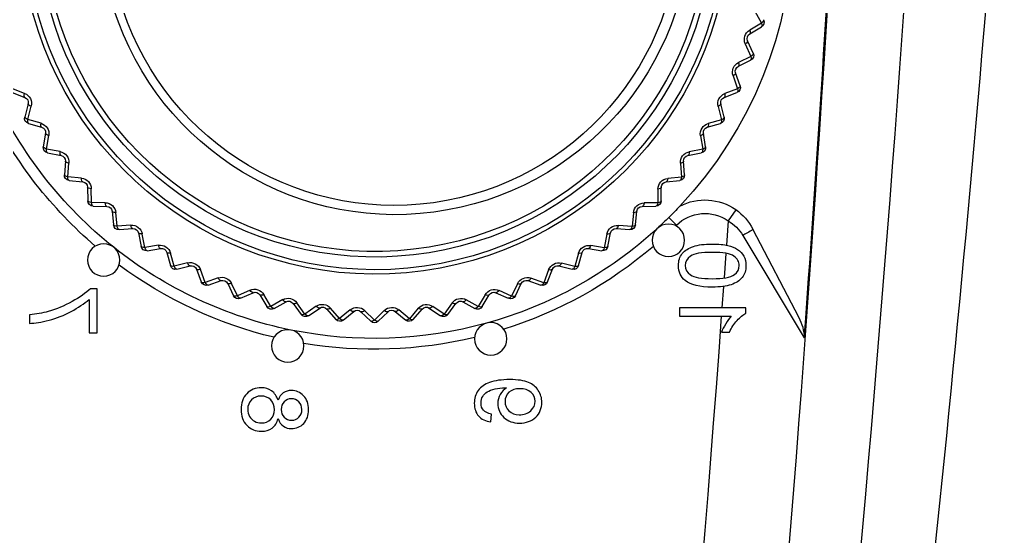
# Model space of a CAD drawing. Header units: millimetres. Extents: x -16130 to 36813, y -8099 to 27484.
# Drawn here: x 31197.73 to 31234.13, y 17653.42 to 17672.52 of the extents above; entities that cross this region are included whole.
import ezdxf

# ---------------------------------------------------------------- set-up
doc = ezdxf.new("R2010")
doc.units = ezdxf.units.MM
doc.header["$LTSCALE"] = 6

# ---------------------------------------------------------------- blocks, each defined once
blk = doc.blocks.new('140.096a')
at = {"color": 0}
for p, q in [((-76.02, 161.058), (-79.806, 163.333)), ((-79.069, 163.139), (-75.784, 161.429)), ((-68.567, 161.314), (-68.31, 161.748)), ((-68.165, 161.747), (-68.424, 161.312)), ((-67.723, 161.499), (-68.165, 161.747)), ((-69.761, 160.892), (-69.543, 161.346)), ((-69.399, 161.358), (-69.619, 160.902)), ((-68.937, 161.15), (-69.399, 161.358)), ((-69.28, 161.442), (-68.821, 161.234)), ((-78.895, 161.175), (-78.701, 161.175)), ((-78.701, 161.175), (-78.701, 158.716)), ((-70.483, 160.957), (-70.008, 160.79)), ((-79.6, 160.269), (-79.6, 160.56)), ((-79.002, 158.716), (-79.002, 160.632)), ((-75.066, 160.798), (-75.476, 160.512)), ((-70.914, 160.367), (-70.736, 160.839)), ((-70.594, 160.863), (-70.773, 160.39)), ((-70.115, 160.696), (-70.594, 160.863)), ((-77.903, 160.341), (-78.701, 160.283)), ((-76.681, 160.428), (-77.593, 160.363)), ((-75.476, 160.512), (-76.379, 160.449)), ((-72.017, 159.744), (-71.881, 160.229)), ((-71.741, 160.266), (-71.878, 159.779)), ((-71.25, 160.141), (-71.741, 160.266)), ((-71.639, 160.369), (-71.151, 160.244)), ((-73.061, 159.027), (-72.968, 159.522)), ((-72.832, 159.572), (-72.926, 159.074)), ((-72.332, 159.49), (-72.832, 159.572)), ((-72.739, 159.682), (-72.242, 159.601)), ((-78.701, 158.716), (-79.002, 158.716)), ((-74.039, 158.222), (-73.989, 158.723)), ((-73.858, 158.785), (-73.909, 158.28)), ((-73.353, 158.747), (-73.858, 158.785)), ((-73.775, 158.903), (-73.273, 158.865)), ((-75.355, 158.319), (-75.64, 158.601)), ((-74.739, 158.036), (-74.236, 158.041)), ((-74.943, 157.334), (-74.937, 157.838)), ((-74.812, 157.911), (-74.818, 157.404)), ((-74.305, 157.917), (-74.812, 157.911)), ((-75.181, 157.007), (-75.686, 156.957)), ((-75.686, 156.957), (-75.648, 156.451)), ((-75.624, 157.088), (-75.123, 157.138)), ((-75.766, 156.371), (-75.804, 156.874)), ((-76.502, 155.341), (-76.584, 155.838)), ((-75.975, 156.025), (-76.474, 155.931)), ((-76.474, 155.931), (-76.391, 155.43)), ((-76.423, 156.067), (-75.928, 156.16)), ((-77.13, 154.979), (-76.645, 155.116)), ((-77.145, 154.249), (-77.27, 154.737)), ((-76.68, 154.977), (-77.169, 154.84)), ((-77.169, 154.84), (-77.043, 154.349)), ((-77.74, 153.835), (-77.269, 154.013)), ((-77.291, 153.872), (-77.766, 153.693)), ((-77.766, 153.693), (-77.598, 153.214)), ((-77.691, 153.106), (-77.858, 153.582)), ((-77.803, 152.717), (-78.261, 152.498)), ((-78.247, 152.642), (-77.793, 152.86)), ((-78.136, 151.92), (-78.343, 152.379)), ((-78.261, 152.498), (-78.051, 152.035)), ((-82.914, 151.729), (-82.626, 151.754)), ((-78.213, 151.522), (-78.65, 151.264)), ((-78.649, 151.409), (-78.216, 151.666)), ((-78.475, 150.7), (-78.721, 151.139)), ((-78.65, 151.264), (-78.4, 150.821)), ((-78.942, 150.145), (-78.532, 150.439)), ((-78.516, 150.297), (-78.929, 150.001)), ((-78.929, 150.001), (-78.642, 149.582)), ((-78.706, 149.454), (-78.99, 149.87)), ((-79.123, 148.861), (-78.741, 149.19)), ((-78.711, 149.049), (-79.097, 148.719)), ((-78.828, 148.193), (-79.147, 148.583)), ((-79.097, 148.719), (-78.774, 148.326)), ((-79.192, 147.567), (-78.84, 147.927)), ((-78.797, 147.789), (-79.152, 147.427)), ((-79.152, 147.427), (-78.796, 147.063)), ((-78.84, 146.927), (-79.192, 147.287)), ((-79.147, 146.271), (-78.828, 146.66)), ((-78.772, 146.526), (-79.095, 146.135)), ((-78.741, 145.664), (-79.123, 145.992)), ((-79.095, 146.135), (-78.709, 145.804)), ((-78.99, 144.983), (-78.706, 145.399)), ((-78.638, 145.271), (-78.925, 144.853)), ((-78.532, 144.414), (-78.942, 144.708)), ((-78.925, 144.853), (-78.511, 144.557)), ((-78.721, 143.715), (-78.475, 144.154)), ((-78.394, 144.032), (-78.644, 143.591)), ((-78.216, 143.188), (-78.649, 143.445)), ((-78.644, 143.591), (-78.206, 143.332)), ((-78.343, 142.474), (-78.136, 142.933)), ((-78.044, 142.82), (-78.254, 142.358)), ((-78.254, 142.358), (-77.795, 142.138)), ((-77.793, 141.994), (-78.247, 142.212)), ((-77.858, 141.272), (-77.691, 141.747)), ((-77.589, 141.642), (-77.758, 141.164)), ((-77.758, 141.164), (-77.282, 140.985)), ((-77.269, 140.841), (-77.74, 141.018)), ((-77.27, 140.116), (-77.145, 140.604)), ((-77.034, 140.509), (-77.16, 140.018)), ((-77.16, 140.018), (-76.671, 139.881)), ((-76.645, 139.738), (-77.13, 139.874)), ((-76.584, 139.016), (-76.502, 139.513)), ((-76.382, 139.429), (-76.465, 138.928)), ((-76.465, 138.928), (-75.966, 138.835)), ((-75.928, 138.694), (-76.423, 138.787)), ((-75.804, 137.98), (-75.766, 138.482)), ((-75.639, 138.409), (-75.677, 137.904)), ((-75.677, 137.904), (-75.172, 137.854)), ((-75.123, 137.716), (-75.624, 137.766)), ((-74.937, 137.016), (-74.943, 137.519)), ((-74.809, 137.458), (-74.804, 136.951)), ((-79.625, 137.16), (-77.988, 137.16)), ((-79.625, 136.862), (-79.625, 137.16)), ((-77.988, 137.16), (-77.988, 136.918)), ((-74.804, 136.951), (-74.296, 136.946)), ((-78.385, 136.862), (-79.625, 136.862)), ((-74.236, 136.812), (-74.739, 136.818)), ((-73.989, 136.131), (-74.039, 136.632)), ((-73.9, 136.583), (-73.85, 136.078)), ((-73.85, 136.078), (-73.344, 136.117)), ((-73.273, 135.989), (-73.775, 135.951)), ((-72.968, 135.331), (-73.061, 135.826)), ((-72.918, 135.79), (-72.825, 135.292)), ((-72.825, 135.292), (-72.324, 135.375)), ((-72.242, 135.253), (-72.739, 135.171)), ((-71.881, 134.625), (-72.017, 135.11)), ((-71.871, 135.086), (-71.735, 134.598)), ((-71.735, 134.598), (-71.243, 134.724)), ((-78.952, 134.66), (-79.272, 134.66)), ((-71.151, 134.609), (-71.639, 134.485)), ((-70.736, 134.015), (-70.914, 134.486)), ((-70.767, 134.476), (-70.588, 134.002))]:
    blk.add_line(p, q, dxfattribs=at)
for centre in [(-76.198, 158.304), (-79.843, 151.729), (-80.105, 144.217), (-76.928, 137.404)]:
    blk.add_circle(centre, 0.6, dxfattribs=at)
for centre, radius, start, end in [((7.482, -893.306), 1062.981, 90.89395, 99.283434), ((-64.328, 147.427), 15.5, 49.7938, 133.1726), ((-68.138, 161.646), 0.2, 60.665, 149.335), ((-76.707, 159.655), 2, 34.851, 62.5), ((-69.363, 161.259), 0.2, 65.665, 154.335), ((-68.771, 161.518), 0.404, 245.7808, 329.2102), ((-68.739, 161.416), 0.2, 245.665, 329.335), ((-76.869, 159.669), 1.628, 31.1839, 58.5467), ((-70.549, 160.768), 0.2, 70.665, 159.335), ((-69.982, 161.077), 0.404, 250.7672, 334.2229), ((-64.322, 147.442), 13.128, 90.0429, 259.7499), ((-76.707, 159.655), 2, 332.4884, 34.851), ((-69.942, 160.979), 0.2, 250.665, 334.335), ((-64.322, 147.449), 12.964, 90.0451, 259.2353), ((-76.707, 159.655), 1.5, 315.3515, 34.851), ((-71.688, 160.175), 0.2, 75.665, 164.335), ((-71.151, 160.533), 0.404, 255.7453, 339.2444), ((-71.101, 160.438), 0.2, 255.665, 339.335), ((-64.309, 147.463), 12.509, 90.0888, 257.0271), ((-64.31, 147.465), 12.304, 90.086, 256.7477), ((-72.771, 159.485), 0.2, 80.665, 169.335), ((-72.267, 159.888), 0.403, 260.7224, 344.2671), ((-72.21, 159.798), 0.2, 260.665, 344.335), ((-64.319, 148.195), 10.932, 90.0469, 254.8925), ((-64.328, 147.427), 15.5, 133.1726, 135.3515), ((-64.344, 148.151), 10.566, 89.9152, 254.2413), ((-73.79, 158.703), 0.2, 85.665, 174.335), ((-73.322, 159.149), 0.403, 265.7002, 349.2903), ((-73.258, 159.064), 0.2, 265.665, 349.335), ((-64.328, 147.427), 15.9, 135.3515, 135.4741), ((-64.328, 147.427), 15.5, 135.3515, 137.5), ((-74.737, 157.836), 0.2, 90.665, 179.335), ((-74.31, 158.32), 0.403, 270.6797, 354.3137), ((-74.238, 158.241), 0.2, 270.665, 354.335), ((-64.328, 147.427), 15.9, 139.5259, 162.4741), ((-64.328, 147.427), 15.5, 137.5, 164.5), ((-75.221, 157.408), 0.403, 275.6571, 359.3411), ((-75.143, 157.337), 0.2, 275.665, 359.335), ((-75.605, 156.889), 0.2, 95.665, 184.335), ((-76.049, 156.421), 0.403, 280.6338, 4.3703), ((-75.965, 156.356), 0.2, 280.665, 4.335), ((-76.386, 155.87), 0.2, 100.665, 189.335), ((-76.788, 155.365), 0.402, 285.6147, 9.3971), ((-76.699, 155.308), 0.2, 285.665, 9.335), ((-77.076, 154.787), 0.2, 105.665, 194.335), ((-77.433, 154.248), 0.402, 290.6007, 14.4207), ((-77.339, 154.2), 0.2, 290.665, 14.335), ((-77.669, 153.648), 0.2, 110.665, 199.335), ((-77.977, 153.08), 0.402, 295.5918, 19.4414), ((-77.88, 153.04), 0.2, 295.665, 19.335), ((-78.161, 152.461), 0.2, 115.665, 204.335), ((-78.318, 151.838), 0.2, 300.665, 24.335), ((-78.417, 151.869), 0.402, 300.5822, 24.4646), ((-64.328, 147.427), 15.5, 164.5, 191.5), ((-64.328, 147.427), 15.9, 166.5259, 189.4741), ((-78.547, 151.237), 0.2, 120.665, 209.335), ((-78.75, 150.623), 0.402, 305.5795, 29.4827), ((-78.649, 150.602), 0.2, 305.665, 29.335), ((-78.825, 149.983), 0.2, 125.665, 214.335), ((-78.871, 149.341), 0.2, 310.665, 34.335), ((-78.973, 149.354), 0.402, 310.5844, 34.4949), ((-78.993, 148.71), 0.2, 130.665, 219.335), ((-78.983, 148.067), 0.2, 315.665, 39.335), ((-79.084, 148.07), 0.402, 315.5969, 39.5011), ((-79.049, 147.427), 0.2, 135.665, 224.335), ((-79.083, 146.782), 0.402, 320.6015, 44.5075), ((-78.983, 146.787), 0.2, 320.665, 44.335), ((-78.993, 146.144), 0.2, 140.665, 229.335), ((-78.871, 145.512), 0.2, 325.665, 49.335), ((-78.97, 145.498), 0.402, 325.6089, 49.5009), ((-78.825, 144.871), 0.2, 145.665, 234.335), ((-78.745, 144.23), 0.402, 330.6167, 54.491), ((-64.328, 147.427), 15.5, 191.5, 218.5), ((-78.649, 144.252), 0.2, 330.665, 54.335), ((-64.328, 147.427), 15.9, 193.5259, 216.4741), ((-78.547, 143.617), 0.2, 150.665, 239.335), ((-78.318, 143.016), 0.2, 335.665, 59.335), ((-78.41, 142.986), 0.402, 335.6226, 59.4811), ((-78.161, 142.392), 0.2, 155.665, 244.335), ((-77.969, 141.776), 0.402, 340.6289, 64.4687), ((-77.88, 141.813), 0.2, 340.665, 64.335), ((-77.669, 141.206), 0.2, 160.665, 249.335), ((-77.423, 140.609), 0.402, 345.6316, 69.4585), ((-77.339, 140.654), 0.2, 345.665, 69.335), ((-77.076, 140.067), 0.2, 165.665, 254.335), ((-76.779, 139.494), 0.402, 350.6346, 74.4469), ((-76.699, 139.545), 0.2, 350.665, 74.335), ((-76.386, 138.983), 0.2, 170.665, 259.335), ((-76.039, 138.44), 0.402, 355.634, 79.4378), ((-75.965, 138.497), 0.2, 355.665, 79.335), ((-75.605, 137.965), 0.2, 175.665, 264.335), ((-64.328, 147.427), 15.5, 218.5, 245.5), ((-75.211, 137.454), 0.402, 0.6331, 84.429), ((-75.143, 137.517), 0.2, 0.665, 84.335), ((-64.328, 147.427), 15.9, 220.5259, 243.4741), ((-74.737, 137.018), 0.2, 180.665, 269.335), ((-74.3, 136.544), 0.402, 5.63, 89.4218), ((-74.238, 136.612), 0.2, 5.665, 89.335), ((-73.79, 136.15), 0.2, 185.665, 274.335), ((-73.313, 135.716), 0.402, 10.6258, 94.4164), ((-73.258, 135.789), 0.2, 10.665, 94.335), ((-72.771, 135.369), 0.2, 190.665, 279.335), ((-72.259, 134.978), 0.402, 15.6212, 99.4115), ((-72.21, 135.056), 0.2, 15.665, 99.335), ((-71.143, 134.335), 0.402, 20.6148, 104.4094), ((-71.688, 134.679), 0.2, 195.665, 284.335), ((-71.101, 134.416), 0.2, 20.665, 104.335)]:
    blk.add_arc(centre, radius, start, end, dxfattribs=at)
for centre, major_axis, ratio, start_param, end_param in [((-68.138, 161.646), (-0.172, 0.102), 0.395308, 5.096385, 6.283185), ((-68.138, 161.646), (0.098, 0.174), 0.394854, 0, 1.186275), ((-76.014, 160.985), (0.231, 0.444), 0.076639, 0, 1.446333), ((-69.363, 161.259), (-0.18, 0.087), 0.39628, 5.097164, 6.283185), ((-69.363, 161.259), (0.082, 0.182), 0.395751, 0, 1.185408), ((-68.395, 161.212), (-0.172, 0.102), 0.381096, 5.100666, 6.283185), ((-70.549, 160.768), (0.066, 0.189), 0.397055, 0, 1.184623), ((-69.581, 160.805), (-0.18, 0.087), 0.381486, 5.101024, 6.283185), ((-68.904, 161.052), (0.082, 0.182), 0.38029, 0, 1.181325), ((-70.549, 160.768), (-0.187, 0.071), 0.39723, 5.098359, 6.283185), ((-70.074, 160.601), (0.066, 0.189), 0.380829, 0, 1.181087), ((-71.688, 160.175), (-0.193, 0.054), 0.398532, 5.099445, 6.283185), ((-71.688, 160.175), (0.05, 0.194), 0.398301, 0, 1.183472), ((-71.2, 160.05), (0.05, 0.194), 0.381293, 0, 1.180697), ((-70.727, 160.297), (-0.187, 0.071), 0.381784, 5.101568, 6.283185), ((-72.771, 159.485), (-0.197, 0.037), 0.400042, 5.100464, 6.283185), ((-72.771, 159.485), (0.032, 0.197), 0.399512, 0, 1.182105), ((-72.274, 159.403), (0.032, 0.197), 0.381593, 0, 1.180116), ((-71.824, 159.69), (-0.193, 0.054), 0.382342, 5.101873, 6.283185), ((-72.865, 158.99), (-0.197, 0.037), 0.382932, 5.1021, 6.283185), ((-73.79, 158.703), (-0.199, 0.02), 0.401484, 5.101559, 6.283185), ((-73.79, 158.703), (0.015, 0.199), 0.400789, 0, 1.180817), ((-73.288, 158.665), (0.015, 0.199), 0.381882, 0, 1.179616), ((-74.737, 157.836), (-0.002, 0.2), 0.402214, 0, 1.17991), ((-74.233, 157.841), (-0.002, 0.2), 0.382301, 0, 1.179478), ((-73.84, 158.202), (-0.199, 0.02), 0.383285, 5.10242, 6.283185), ((-74.737, 157.836), (-0.2, 0.002), 0.402575, 5.102854, 6.283185), ((-74.743, 157.332), (-0.2, 0.002), 0.383186, 5.102933, 6.283185), ((-75.605, 156.889), (-0.199, -0.015), 0.403473, 5.103959, 6.283185), ((-75.605, 156.889), (-0.02, 0.199), 0.403424, 0, 1.17917), ((-75.103, 156.939), (-0.02, 0.199), 0.382728, 0, 1.1797), ((-75.567, 156.387), (-0.199, -0.015), 0.383011, 5.103103, 6.283185), ((-76.386, 155.87), (-0.197, -0.032), 0.404257, 5.104538, 6.283185), ((-76.386, 155.87), (-0.037, 0.197), 0.404105, 0, 1.17847), ((-75.891, 155.963), (-0.037, 0.197), 0.382684, 0, 1.179907), ((-76.591, 154.923), (-0.054, 0.193), 0.382263, 0, 1.180372), ((-76.305, 155.373), (-0.197, -0.032), 0.382671, 5.102854, 6.283185), ((-77.076, 154.787), (-0.194, -0.05), 0.404608, 5.10471, 6.283185), ((-77.076, 154.787), (-0.054, 0.193), 0.404324, 0, 1.178143), ((-76.952, 154.299), (-0.194, -0.05), 0.381876, 5.102334, 6.283185), ((-77.198, 153.826), (-0.071, 0.187), 0.381582, 0, 1.181393), ((-77.669, 153.648), (-0.189, -0.066), 0.404225, 5.104587, 6.283185), ((-77.669, 153.648), (-0.071, 0.187), 0.404148, 0, 1.178509), ((-77.503, 153.173), (-0.189, -0.066), 0.380357, 5.101677, 6.283185), ((-78.161, 152.461), (-0.087, 0.18), 0.403521, 0, 1.179722), ((-77.707, 152.68), (-0.087, 0.18), 0.380726, 0, 1.183204), ((-78.161, 152.461), (-0.182, -0.082), 0.402946, 5.104135, 6.283185), ((-77.953, 152.002), (-0.182, -0.082), 0.378162, 5.100693, 6.283185), ((-78.114, 151.494), (-0.102, 0.172), 0.379203, 0, 1.185418), ((-78.547, 151.237), (-0.174, -0.098), 0.4011, 5.102731, 6.283185), ((-78.547, 151.237), (-0.102, 0.172), 0.401883, 0, 1.181367), ((-78.3, 150.798), (-0.174, -0.098), 0.375576, 5.098883, 6.283185), ((-78.416, 150.277), (-0.117, 0.162), 0.37686, 0, 1.18808), ((-78.825, 149.983), (-0.165, -0.113), 0.398449, 5.100384, 6.283185), ((-78.825, 149.983), (-0.117, 0.162), 0.399211, 0, 1.183686), ((-78.541, 149.567), (-0.165, -0.113), 0.372311, 5.096367, 6.283185), ((-78.61, 149.038), (-0.13, 0.152), 0.373822, 0, 1.191487), ((-78.993, 148.71), (-0.155, -0.127), 0.394709, 5.097236, 6.283185), ((-78.993, 148.71), (-0.13, 0.152), 0.395607, 0, 1.186989), ((-78.673, 148.32), (-0.155, -0.127), 0.368114, 5.093287, 6.283185), ((-78.697, 147.787), (-0.143, 0.14), 0.370212, 0, 1.195878), ((-79.049, 147.427), (-0.143, 0.14), 0.391172, 0, 1.191511), ((-79.049, 147.427), (-0.143, -0.14), 0.389667, 5.093409, 6.283185), ((-78.697, 147.066), (-0.143, -0.14), 0.363029, 5.089578, 6.283185), ((-78.673, 146.533), (-0.155, 0.127), 0.365728, 0, 1.200604), ((-78.993, 146.144), (-0.155, 0.127), 0.385841, 0, 1.196289), ((-78.993, 146.144), (-0.13, -0.152), 0.384269, 5.0887, 6.283185), ((-78.61, 145.816), (-0.13, -0.152), 0.358196, 5.085071, 6.283185), ((-78.541, 145.287), (-0.165, 0.113), 0.360866, 0, 1.205077), ((-78.825, 144.871), (-0.165, 0.113), 0.380389, 0, 1.201089), ((-78.825, 144.871), (-0.117, -0.162), 0.378851, 5.083852, 6.283185), ((-78.416, 144.577), (-0.117, -0.162), 0.353404, 5.080553, 6.283185), ((-78.3, 144.056), (-0.174, 0.098), 0.35611, 0, 1.209517), ((-78.547, 143.617), (-0.174, 0.098), 0.375071, 0, 1.205853), ((-78.547, 143.617), (-0.102, -0.172), 0.373504, 5.079114, 6.283185), ((-78.114, 143.36), (-0.102, -0.172), 0.348842, 5.076072, 6.283185), ((-77.953, 142.851), (-0.182, 0.082), 0.351393, 0, 1.213655), ((-78.161, 142.392), (-0.182, 0.082), 0.36988, 0, 1.210339), ((-78.161, 142.392), (-0.087, -0.18), 0.368462, 5.074451, 6.283185), ((-77.707, 142.174), (-0.087, -0.18), 0.34455, 5.071726, 6.283185), ((-77.503, 141.681), (-0.189, 0.066), 0.346968, 0, 1.217608), ((-77.669, 141.206), (-0.189, 0.066), 0.365088, 0, 1.214625), ((-77.669, 141.206), (-0.071, -0.187), 0.363679, 5.070147, 6.283185), ((-77.198, 141.028), (-0.071, -0.187), 0.340564, 5.067665, 6.283185), ((-76.952, 140.555), (-0.194, 0.05), 0.342778, 0, 1.221153), ((-77.076, 140.067), (-0.194, 0.05), 0.360603, 0, 1.218445), ((-77.076, 140.067), (-0.054, -0.193), 0.359405, 5.066085, 6.283185), ((-76.591, 139.931), (-0.054, -0.193), 0.337017, 5.063833, 6.283185), ((-76.305, 139.481), (-0.197, 0.032), 0.33897, 0, 1.22438), ((-76.386, 138.983), (-0.197, 0.032), 0.356652, 0, 1.221948), ((-76.386, 138.983), (-0.037, -0.197), 0.355513, 5.062512, 6.283185), ((-75.891, 138.89), (-0.037, -0.197), 0.333809, 5.060438, 6.283185), ((-75.567, 138.467), (-0.199, 0.015), 0.335557, 0, 1.227192), ((-75.605, 137.965), (-0.199, 0.015), 0.353133, 0, 1.224915), ((-75.605, 137.965), (-0.02, -0.199), 0.352206, 5.059304, 6.283185), ((-75.103, 137.915), (-0.02, -0.199), 0.331118, 5.05734, 6.283185), ((-74.743, 137.522), (-0.2, -0.002), 0.332533, 0, 1.229581), ((-74.737, 137.018), (-0.2, -0.002), 0.350163, 0, 1.227479), ((-74.737, 137.018), (-0.002, -0.2), 0.349362, 5.056598, 6.283185), ((-74.233, 137.012), (-0.002, -0.2), 0.328774, 5.054733, 6.283185), ((-73.84, 136.652), (-0.199, -0.02), 0.330006, 0, 1.231615), ((-73.79, 136.15), (-0.199, -0.02), 0.347704, 0, 1.229553), ((-73.79, 136.15), (0.015, -0.199), 0.347059, 5.054349, 6.283185), ((-73.288, 136.188), (0.015, -0.199), 0.326936, 5.05247, 6.283185), ((-72.865, 135.864), (-0.197, -0.037), 0.327835, 0, 1.233181), ((-72.771, 135.369), (-0.197, -0.037), 0.345718, 0, 1.231168), ((-72.771, 135.369), (0.032, -0.197), 0.345262, 5.052524, 6.283185), ((-72.274, 135.45), (0.032, -0.197), 0.325443, 5.050659, 6.283185), ((-71.824, 135.164), (-0.193, -0.054), 0.326169, 0, 1.234464), ((-71.2, 134.803), (0.05, -0.194), 0.324355, 5.049225, 6.283185), ((-71.688, 134.679), (-0.193, -0.054), 0.344265, 0, 1.232419), ((-71.688, 134.679), (0.05, -0.194), 0.343879, 5.051195, 6.283185), ((-70.727, 134.557), (-0.187, -0.071), 0.324818, 0, 1.235318)]:
    blk.add_ellipse(centre, major_axis=major_axis, ratio=ratio, start_param=start_param, end_param=end_param, dxfattribs=at)
for points, knots in [([(-59.45, 170.698), (-68.279, 170.028), (-77.1, 169.241), (-94.728, 167.436), (-103.532, 166.417), (-129.886, 163.016), (-147.387, 160.288), (-164.822, 157.098)], [0, 0, 0, 0, 0.25, 0.25, 0.5, 0.5, 1, 1, 1, 1]), ([(-79.806, 163.333), (-68.04, 164.197), (-56.261, 164.853), (-32.683, 165.749), (-20.89, 165.989), (-9.093, 166.021)], [0, 0, 0, 0, 0.5, 0.5, 1, 1, 1, 1]), ([(-79.806, 163.333), (-79.677, 163.343), (-79.549, 163.321), (-79.302, 163.249), (-79.184, 163.199), (-79.069, 163.139)], [0, 0, 0, 0, 0.5, 0.5, 1, 1, 1, 1]), ([(-79.6, 160.56), (-79.433, 160.638), (-79.287, 160.734), (-79.036, 160.959), (-78.947, 161.068), (-78.895, 161.175)], [0, 0, 0, 0, 0.5, 0.5, 1, 1, 1, 1]), ([(-77.93, 159.924), (-77.93, 160.213), (-77.899, 160.446), (-77.84, 160.623), (-77.781, 160.801), (-77.692, 160.936), (-77.575, 161.032), (-77.458, 161.127), (-77.311, 161.174), (-77.132, 161.175), (-77.002, 161.176), (-76.886, 161.147), (-76.787, 161.095), (-76.687, 161.043), (-76.606, 160.965), (-76.541, 160.866), (-76.477, 160.767), (-76.427, 160.645), (-76.391, 160.503), (-76.355, 160.359), (-76.336, 160.166), (-76.336, 159.637), (-76.365, 159.404), (-76.424, 159.229), (-76.483, 159.051), (-76.571, 158.914), (-76.688, 158.818), (-76.804, 158.723), (-76.953, 158.675), (-77.368, 158.675), (-77.554, 158.76), (-77.687, 158.927), (-77.85, 159.131), (-77.93, 159.465), (-77.93, 159.924)], [0, 0, 0, 0, 0.105699, 0.105699, 0.105699, 0.179378, 0.179378, 0.179378, 0.2502, 0.2502, 0.2502, 0.303585, 0.303585, 0.303585, 0.354312, 0.354312, 0.354312, 0.41316, 0.41316, 0.41316, 0.501184, 0.501184, 0.605159, 0.605159, 0.605159, 0.678895, 0.678895, 0.678895, 0.750261, 0.750261, 0.844335, 0.844335, 0.844335, 1, 1, 1, 1]), ([(-77.619, 159.925), (-77.619, 159.522), (-77.572, 159.255), (-77.479, 159.123), (-77.385, 158.989), (-77.27, 158.924), (-76.995, 158.924), (-76.88, 158.989), (-76.785, 159.123), (-76.692, 159.255), (-76.645, 159.523), (-76.645, 160.327), (-76.693, 160.596), (-76.785, 160.728), (-76.879, 160.86), (-76.995, 160.926), (-77.274, 160.926), (-77.383, 160.868), (-77.466, 160.75), (-77.57, 160.603), (-77.619, 160.327), (-77.619, 159.925)], [0, 0, 0, 0, 0.165986, 0.165986, 0.165986, 0.250371, 0.250371, 0.333763, 0.333763, 0.333763, 0.499755, 0.499755, 0.665747, 0.665747, 0.665747, 0.747765, 0.747765, 0.82883, 0.82883, 0.82883, 1, 1, 1, 1]), ([(-79.002, 160.632), (-79.074, 160.562), (-79.168, 160.493), (-79.285, 160.425), (-79.403, 160.356), (-79.507, 160.303), (-79.6, 160.269)], [0, 0, 0, 0, 0.500145, 0.500145, 0.500145, 1, 1, 1, 1]), ([(-81.652, 152.315), (-81.711, 152.219), (-81.794, 152.141), (-81.898, 152.081), (-82.002, 152.021), (-82.115, 151.991), (-82.237, 151.993), (-82.439, 151.996), (-82.609, 152.066), (-82.889, 152.359), (-82.959, 152.553), (-82.959, 153.041), (-82.886, 153.241), (-82.741, 153.393), (-82.596, 153.545), (-82.411, 153.619), (-82.191, 153.621), (-82.032, 153.622), (-81.885, 153.577), (-81.753, 153.49), (-81.622, 153.405), (-81.522, 153.284), (-81.454, 153.124), (-81.386, 152.966), (-81.351, 152.737), (-81.351, 152.123), (-81.386, 151.874), (-81.452, 151.689), (-81.519, 151.504), (-81.622, 151.363), (-81.755, 151.265), (-81.889, 151.168), (-82.046, 151.121), (-82.417, 151.121), (-82.574, 151.174), (-82.696, 151.28), (-82.817, 151.385), (-82.889, 151.536), (-82.914, 151.729)], [0, 0, 0, 0, 0.045035, 0.045035, 0.045035, 0.091501, 0.091501, 0.091501, 0.172196, 0.172196, 0.252892, 0.252892, 0.335768, 0.335768, 0.335768, 0.416161, 0.416161, 0.416161, 0.476991, 0.476991, 0.476991, 0.539996, 0.539996, 0.539996, 0.633863, 0.633863, 0.731282, 0.731282, 0.731282, 0.800591, 0.800591, 0.800591, 0.865023, 0.865023, 0.932938, 0.932938, 0.932938, 1, 1, 1, 1]), ([(-81.687, 152.81), (-81.687, 152.981), (-81.732, 153.118), (-81.822, 153.22), (-81.911, 153.323), (-82.024, 153.372), (-82.289, 153.372), (-82.404, 153.316), (-82.502, 153.209), (-82.601, 153.1), (-82.65, 152.958), (-82.65, 152.628), (-82.603, 152.502), (-82.417, 152.307), (-82.3, 152.258), (-82.024, 152.258), (-81.91, 152.307), (-81.731, 152.502), (-81.687, 152.638), (-81.687, 152.81)], [0, 0, 0, 0, 0.133796, 0.133796, 0.133796, 0.248852, 0.248852, 0.368223, 0.368223, 0.368223, 0.505901, 0.505901, 0.629426, 0.629426, 0.752951, 0.752951, 0.876475, 0.876475, 1, 1, 1, 1]), ([(-82.626, 151.754), (-82.601, 151.619), (-82.554, 151.521), (-82.486, 151.461), (-82.416, 151.399), (-82.328, 151.37), (-82.128, 151.37), (-82.046, 151.391), (-81.976, 151.432), (-81.906, 151.473), (-81.849, 151.531), (-81.805, 151.601), (-81.761, 151.672), (-81.726, 151.767), (-81.695, 151.887), (-81.664, 152.007), (-81.651, 152.13), (-81.651, 152.268), (-81.651, 152.288), (-81.652, 152.315)], [0, 0, 0, 0, 0.178241, 0.178241, 0.178241, 0.334948, 0.334948, 0.470286, 0.470286, 0.470286, 0.601212, 0.601212, 0.601212, 0.767348, 0.767348, 0.767348, 0.978103, 0.978103, 1, 1, 1, 1]), ([(-82.794, 143.859), (-82.919, 143.904), (-83.012, 143.97), (-83.074, 144.054), (-83.135, 144.138), (-83.163, 144.24), (-83.163, 144.534), (-83.1, 144.684), (-82.971, 144.806), (-82.844, 144.927), (-82.673, 144.987), (-82.462, 144.988), (-82.247, 144.99), (-82.076, 144.925), (-81.816, 144.678), (-81.75, 144.526), (-81.75, 144.235), (-81.78, 144.137), (-81.84, 144.053), (-81.899, 143.97), (-81.99, 143.904), (-82.112, 143.859)], [0, 0, 0, 0, 0.100432, 0.100432, 0.100432, 0.195492, 0.195492, 0.339403, 0.339403, 0.339403, 0.500159, 0.500159, 0.500159, 0.652166, 0.652166, 0.804173, 0.804173, 0.901792, 0.901792, 0.901792, 1, 1, 1, 1]), ([(-82.854, 144.367), (-82.854, 144.251), (-82.817, 144.157), (-82.67, 144.01), (-82.572, 143.974), (-82.338, 143.974), (-82.244, 144.01), (-82.17, 144.083), (-82.098, 144.156), (-82.06, 144.245), (-82.06, 144.459), (-82.097, 144.552), (-82.174, 144.627), (-82.249, 144.701), (-82.343, 144.739), (-82.572, 144.739), (-82.667, 144.704), (-82.817, 144.557), (-82.854, 144.469), (-82.854, 144.367)], [0, 0, 0, 0, 0.12845, 0.12845, 0.2569, 0.2569, 0.38183, 0.38183, 0.38183, 0.502491, 0.502491, 0.626864, 0.626864, 0.626864, 0.750069, 0.750069, 0.875035, 0.875035, 1, 1, 1, 1]), ([(-82.112, 143.859), (-81.962, 143.81), (-81.846, 143.73), (-81.69, 143.512), (-81.651, 143.382), (-81.651, 143.021), (-81.724, 142.845), (-81.873, 142.703), (-82.021, 142.561), (-82.216, 142.488), (-82.698, 142.488), (-82.893, 142.56), (-83.189, 142.846), (-83.262, 143.026), (-83.262, 143.398), (-83.222, 143.532), (-83.059, 143.747), (-82.943, 143.82), (-82.794, 143.859)], [0, 0, 0, 0, 0.101693, 0.101693, 0.203385, 0.203385, 0.344443, 0.344443, 0.344443, 0.490246, 0.490246, 0.636049, 0.636049, 0.781852, 0.781852, 0.890926, 0.890926, 1, 1, 1, 1]), ([(-82.953, 143.237), (-82.953, 143.152), (-82.934, 143.069), (-82.893, 142.99), (-82.852, 142.909), (-82.792, 142.846), (-82.633, 142.759), (-82.546, 142.737), (-82.31, 142.737), (-82.192, 142.783), (-82.1, 142.876), (-82.009, 142.969), (-81.96, 143.086), (-81.96, 143.372), (-82.009, 143.493), (-82.104, 143.587), (-82.199, 143.682), (-82.32, 143.729), (-82.607, 143.729), (-82.724, 143.681), (-82.815, 143.589), (-82.907, 143.495), (-82.953, 143.379), (-82.953, 143.237)], [0, 0, 0, 0, 0.081806, 0.081806, 0.081806, 0.163734, 0.163734, 0.245662, 0.245662, 0.375869, 0.375869, 0.375869, 0.499605, 0.499605, 0.626187, 0.626187, 0.626187, 0.752755, 0.752755, 0.87648, 0.87648, 0.87648, 1, 1, 1, 1]), ([(-77.988, 136.918), (-78.148, 136.746), (-78.308, 136.519), (-78.466, 136.235), (-78.625, 135.949), (-78.747, 135.658), (-78.833, 135.357), (-78.893, 135.144), (-78.935, 134.913), (-78.952, 134.66)], [0, 0, 0, 0, 0.334574, 0.334574, 0.334574, 0.716506, 0.716506, 0.716506, 1, 1, 1, 1]), ([(-79.272, 134.66), (-79.268, 134.859), (-79.23, 135.099), (-79.154, 135.382), (-79.078, 135.664), (-78.972, 135.937), (-78.833, 136.2), (-78.693, 136.461), (-78.543, 136.682), (-78.385, 136.862)], [0, 0, 0, 0, 0.303533, 0.303533, 0.303533, 0.668094, 0.668094, 0.668094, 1, 1, 1, 1])]:
    blk.add_open_spline(points, degree=3, knots=knots, dxfattribs=at)
for points in [[(-163.666, 153.667), (-112.552, 161.77), (-60.845, 165.919), (-9.093, 166.058)], [(-79.002, 160.261), (-107.185, 158.21), (-135.241, 154.973), (-163.171, 150.546)]]:
    blk.add_open_spline(points, degree=3, dxfattribs=at)

msp = doc.modelspace()

# ---------------------------------------------------------------- block references
at = {"color": 4, "xscale": -1, "rotation": 270.0000000367837}
msp.add_blockref('140.096a', (31063.43586, 17740.56182), dxfattribs=at)

doc.saveas('drawing.dxf')
